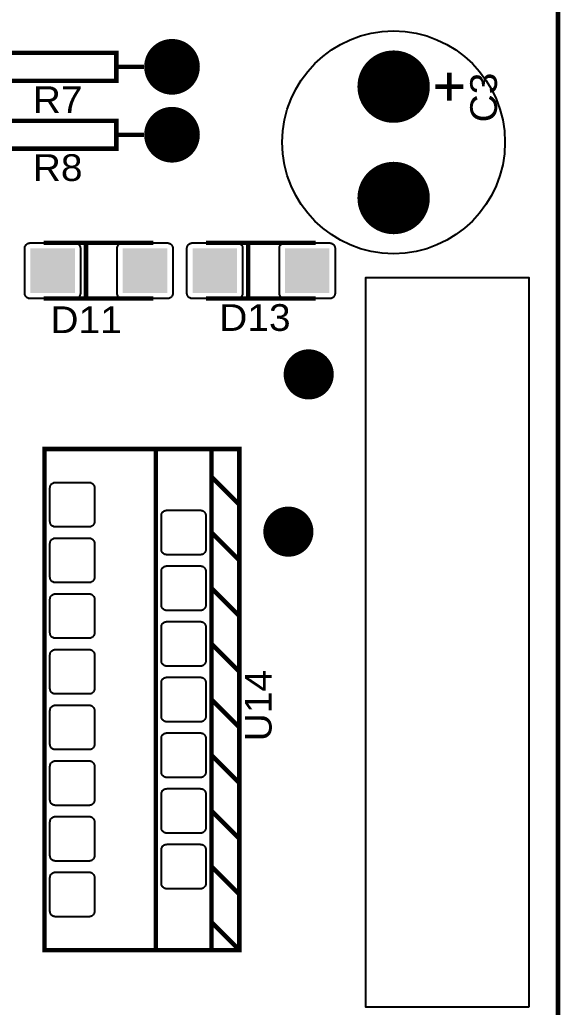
# Model space of a CAD drawing. Header units: inches. Extents: x 18.7 to 39.4, y 4.3 to 20.5.
# Drawn here: x 34.891 to 36.347, y 10.309 to 12.969 of the extents above; entities that cross this region are included whole.
import ezdxf

# ---------------------------------------------------------------- set-up
doc = ezdxf.new("R2010")
doc.units = ezdxf.units.IN
doc.header["$MEASUREMENT"] = 0
doc.styles.get("Standard").update_dxf_attribs({"font": 'arial.ttf'})

# ---------------------------------------------------------------- blocks, each defined once
blk = doc.blocks.new('RPAD')
blk.add_trace([(-0.5, -0.5), (-0.5, 0.5), (0.5, -0.5), (0.5, 0.5)])
blk = doc.blocks.new('EPAD')
at = {"const_width": 0.5}
blk.add_lwpolyline([(-0.25, 0, 1), (0.25, 0, 1)], format="xyb", close=True, dxfattribs=at)
blk = doc.blocks.new('NextionControl')
at = {"const_width": 0.012}
for points in [[(42.4411, 8.1801), (49.3033, 8.1801), (49.3033, 15.503), (42.4411, 15.503), (42.4411, 8.1801)], [(42.4411, 8.1801), (49.3033, 8.1801), (49.3033, 15.503), (42.4411, 15.503), (42.4411, 8.1801)], [(42.4411, 8.1801), (49.3033, 8.1801), (49.3033, 15.503), (42.4411, 15.503), (42.4411, 8.1801)], [(47.8133, 11.4145), (48.1133, 11.4145), (48.1133, 11.4895), (47.8133, 11.4895), (47.8133, 11.4145)], [(47.8133, 11.4145), (48.1133, 11.4145), (48.1133, 11.4895), (47.8133, 11.4895), (47.8133, 11.4145)], [(47.8133, 11.4145), (48.1133, 11.4145), (48.1133, 11.4895), (47.8133, 11.4895), (47.8133, 11.4145)], [(48.1883, 11.452), (48.1133, 11.452)], [(48.1883, 11.452), (48.1133, 11.452)], [(48.1883, 11.452), (48.1133, 11.452)], [(49.0104, 11.4361), (49.0104, 11.3611)], [(49.0104, 11.4361), (49.0104, 11.3611)], [(49.0104, 11.4361), (49.0104, 11.3611)], [(49.0479, 11.3986), (48.9729, 11.3986)], [(49.0479, 11.3986), (48.9729, 11.3986)], [(49.0479, 11.3986), (48.9729, 11.3986)], [(47.8133, 11.2315), (48.1133, 11.2315), (48.1133, 11.3065), (47.8133, 11.3065), (47.8133, 11.2315)], [(47.8133, 11.2315), (48.1133, 11.2315), (48.1133, 11.3065), (47.8133, 11.3065), (47.8133, 11.2315)], [(47.8133, 11.2315), (48.1133, 11.2315), (48.1133, 11.3065), (47.8133, 11.3065), (47.8133, 11.2315)], [(48.1883, 11.269), (48.1133, 11.269)], [(48.1883, 11.269), (48.1133, 11.269)], [(48.1883, 11.269), (48.1133, 11.269)], [(47.9176, 10.9776), (48.2131, 10.9776)], [(47.9176, 10.9776), (48.2131, 10.9776)], [(47.9176, 10.9776), (48.2131, 10.9776)], [(48.0316, 10.8276), (48.0316, 10.9776)], [(48.0316, 10.8276), (48.0316, 10.9776)], [(48.0316, 10.8276), (48.0316, 10.9776)], [(48.3546, 10.9776), (48.6501, 10.9776)], [(48.3546, 10.9776), (48.6501, 10.9776)], [(48.3546, 10.9776), (48.6501, 10.9776)], [(48.4686, 10.8276), (48.4686, 10.9776)], [(48.4686, 10.8276), (48.4686, 10.9776)], [(48.4686, 10.8276), (48.4686, 10.9776)], [(48.2131, 10.8276), (47.9176, 10.8276)], [(48.2131, 10.8276), (47.9176, 10.8276)], [(48.2131, 10.8276), (47.9176, 10.8276)], [(48.6501, 10.8276), (48.3546, 10.8276)], [(48.6501, 10.8276), (48.3546, 10.8276)], [(48.6501, 10.8276), (48.3546, 10.8276)], [(47.9196, 9.0725), (48.4446, 9.0725), (48.4446, 10.4225), (47.9196, 10.4225), (47.9196, 9.0725)], [(47.9196, 9.0725), (48.4446, 9.0725), (48.4446, 10.4225), (47.9196, 10.4225), (47.9196, 9.0725)], [(47.9196, 9.0725), (48.4446, 9.0725), (48.4446, 10.4225), (47.9196, 10.4225), (47.9196, 9.0725)], [(48.2196, 10.4225), (48.2196, 9.0725)], [(48.2196, 10.4225), (48.2196, 9.0725)], [(48.2196, 10.4225), (48.2196, 9.0725)], [(48.3696, 10.4225), (48.3696, 9.0725)], [(48.3696, 10.4225), (48.3696, 9.0725)], [(48.3696, 10.4225), (48.3696, 9.0725)], [(48.3696, 10.3475), (48.4446, 10.2725)], [(48.3696, 10.3475), (48.4446, 10.2725)], [(48.3696, 10.3475), (48.4446, 10.2725)], [(48.3696, 10.1975), (48.4446, 10.1225)], [(48.3696, 10.1975), (48.4446, 10.1225)], [(48.3696, 10.1975), (48.4446, 10.1225)], [(48.3696, 10.0475), (48.4446, 9.9725)], [(48.3696, 10.0475), (48.4446, 9.9725)], [(48.3696, 10.0475), (48.4446, 9.9725)], [(48.3696, 9.8975), (48.4446, 9.8225)], [(48.3696, 9.8975), (48.4446, 9.8225)], [(48.3696, 9.8975), (48.4446, 9.8225)], [(48.3696, 9.7475), (48.4446, 9.6725)], [(48.3696, 9.7475), (48.4446, 9.6725)], [(48.3696, 9.7475), (48.4446, 9.6725)], [(48.3696, 9.5975), (48.4446, 9.5225)], [(48.3696, 9.5975), (48.4446, 9.5225)], [(48.3696, 9.5975), (48.4446, 9.5225)], [(48.3696, 9.4475), (48.4446, 9.3725)], [(48.3696, 9.4475), (48.4446, 9.3725)], [(48.3696, 9.4475), (48.4446, 9.3725)], [(48.3696, 9.2975), (48.4446, 9.2225)], [(48.3696, 9.2975), (48.4446, 9.2225)], [(48.3696, 9.2975), (48.4446, 9.2225)], [(48.3696, 9.1475), (48.4446, 9.0725)], [(48.3696, 9.1475), (48.4446, 9.0725)], [(48.3696, 9.1475), (48.4446, 9.0725)]]:
    blk.add_lwpolyline(points, dxfattribs=at)
for points in [[(48.0016, 10.8276), (47.8816, 10.8276), (47.88, 10.8276), (47.8785, 10.8279), (47.877, 10.8282), (47.8757, 10.8287), (47.8743, 10.8294), (47.8731, 10.8301), (47.872, 10.8309), (47.8709, 10.8319), (47.8699, 10.833), (47.8691, 10.8341), (47.8683, 10.8354), (47.8677, 10.8367), (47.8672, 10.8381), (47.8669, 10.8395), (47.8666, 10.841), (47.8666, 10.8426), (47.8666, 10.9626), (47.8666, 10.9641), (47.8669, 10.9656), (47.8672, 10.9671), (47.8677, 10.9685), (47.8683, 10.9698), (47.8691, 10.971), (47.8699, 10.9722), (47.8709, 10.9732), (47.872, 10.9742), (47.8731, 10.9751), (47.8743, 10.9758), (47.8757, 10.9764), (47.877, 10.9769), (47.8785, 10.9773), (47.88, 10.9775), (47.8816, 10.9776), (48.0016, 10.9776), (48.0031, 10.9775), (48.0046, 10.9773), (48.0061, 10.9769), (48.0075, 10.9764), (48.0088, 10.9758), (48.01, 10.9751), (48.0112, 10.9742), (48.0122, 10.9732), (48.0132, 10.9722), (48.014, 10.971), (48.0148, 10.9698), (48.0154, 10.9685), (48.0159, 10.9671), (48.0163, 10.9656), (48.0165, 10.9641), (48.0166, 10.9626), (48.0166, 10.8426), (48.0165, 10.841), (48.0163, 10.8395), (48.0159, 10.8381), (48.0154, 10.8367), (48.0148, 10.8354), (48.014, 10.8341), (48.0132, 10.833), (48.0122, 10.8319), (48.0112, 10.8309), (48.01, 10.8301), (48.0088, 10.8294), (48.0075, 10.8287), (48.0061, 10.8282), (48.0046, 10.8279), (48.0031, 10.8276), (48.0016, 10.8276)], [(48.2506, 10.8276), (48.1306, 10.8276), (48.129, 10.8276), (48.1275, 10.8279), (48.126, 10.8282), (48.1247, 10.8287), (48.1233, 10.8294), (48.1221, 10.8301), (48.121, 10.8309), (48.1199, 10.8319), (48.1189, 10.833), (48.1181, 10.8341), (48.1173, 10.8354), (48.1167, 10.8367), (48.1162, 10.8381), (48.1159, 10.8395), (48.1156, 10.841), (48.1156, 10.8426), (48.1156, 10.9626), (48.1156, 10.9641), (48.1159, 10.9656), (48.1162, 10.9671), (48.1167, 10.9685), (48.1173, 10.9698), (48.1181, 10.971), (48.1189, 10.9722), (48.1199, 10.9732), (48.121, 10.9742), (48.1221, 10.9751), (48.1233, 10.9758), (48.1247, 10.9764), (48.126, 10.9769), (48.1275, 10.9773), (48.129, 10.9775), (48.1306, 10.9776), (48.2506, 10.9776), (48.2521, 10.9775), (48.2536, 10.9773), (48.2551, 10.9769), (48.2565, 10.9764), (48.2578, 10.9758), (48.259, 10.9751), (48.2602, 10.9742), (48.2612, 10.9732), (48.2622, 10.9722), (48.263, 10.971), (48.2638, 10.9698), (48.2644, 10.9685), (48.2649, 10.9671), (48.2653, 10.9656), (48.2655, 10.9641), (48.2656, 10.9626), (48.2656, 10.8426), (48.2655, 10.841), (48.2653, 10.8395), (48.2649, 10.8381), (48.2644, 10.8367), (48.2638, 10.8354), (48.263, 10.8341), (48.2622, 10.833), (48.2612, 10.8319), (48.2602, 10.8309), (48.259, 10.8301), (48.2578, 10.8294), (48.2565, 10.8287), (48.2551, 10.8282), (48.2536, 10.8279), (48.2521, 10.8276), (48.2506, 10.8276)], [(48.4386, 10.8276), (48.3186, 10.8276), (48.317, 10.8276), (48.3155, 10.8279), (48.3141, 10.8282), (48.3127, 10.8287), (48.3114, 10.8294), (48.3101, 10.8301), (48.309, 10.8309), (48.3079, 10.8319), (48.3069, 10.833), (48.3061, 10.8341), (48.3053, 10.8354), (48.3047, 10.8367), (48.3042, 10.8381), (48.3039, 10.8395), (48.3036, 10.841), (48.3036, 10.8426), (48.3036, 10.9626), (48.3036, 10.9641), (48.3039, 10.9656), (48.3042, 10.9671), (48.3047, 10.9685), (48.3053, 10.9698), (48.3061, 10.971), (48.3069, 10.9722), (48.3079, 10.9732), (48.309, 10.9742), (48.3101, 10.9751), (48.3114, 10.9758), (48.3127, 10.9764), (48.3141, 10.9769), (48.3155, 10.9773), (48.317, 10.9775), (48.3186, 10.9776), (48.4386, 10.9776), (48.4401, 10.9775), (48.4416, 10.9773), (48.4431, 10.9769), (48.4445, 10.9764), (48.4458, 10.9758), (48.447, 10.9751), (48.4482, 10.9742), (48.4492, 10.9732), (48.4502, 10.9722), (48.451, 10.971), (48.4518, 10.9698), (48.4524, 10.9685), (48.4529, 10.9671), (48.4533, 10.9656), (48.4535, 10.9641), (48.4536, 10.9626), (48.4536, 10.8426), (48.4535, 10.841), (48.4533, 10.8395), (48.4529, 10.8381), (48.4524, 10.8367), (48.4518, 10.8354), (48.451, 10.8341), (48.4502, 10.833), (48.4492, 10.8319), (48.4482, 10.8309), (48.447, 10.8301), (48.4458, 10.8294), (48.4445, 10.8287), (48.4431, 10.8282), (48.4416, 10.8279), (48.4401, 10.8276), (48.4386, 10.8276)], [(48.6876, 10.8276), (48.5676, 10.8276), (48.566, 10.8276), (48.5645, 10.8279), (48.5631, 10.8282), (48.5617, 10.8287), (48.5604, 10.8294), (48.5591, 10.8301), (48.558, 10.8309), (48.5569, 10.8319), (48.5559, 10.833), (48.5551, 10.8341), (48.5543, 10.8354), (48.5537, 10.8367), (48.5532, 10.8381), (48.5529, 10.8395), (48.5526, 10.841), (48.5526, 10.8426), (48.5526, 10.9626), (48.5526, 10.9641), (48.5529, 10.9656), (48.5532, 10.9671), (48.5537, 10.9685), (48.5543, 10.9698), (48.5551, 10.971), (48.5559, 10.9722), (48.5569, 10.9732), (48.558, 10.9742), (48.5591, 10.9751), (48.5604, 10.9758), (48.5617, 10.9764), (48.5631, 10.9769), (48.5645, 10.9773), (48.566, 10.9775), (48.5676, 10.9776), (48.6876, 10.9776), (48.6891, 10.9775), (48.6906, 10.9773), (48.6921, 10.9769), (48.6935, 10.9764), (48.6948, 10.9758), (48.696, 10.9751), (48.6972, 10.9742), (48.6982, 10.9732), (48.6992, 10.9722), (48.7, 10.971), (48.7008, 10.9698), (48.7014, 10.9685), (48.7019, 10.9671), (48.7023, 10.9656), (48.7025, 10.9641), (48.7026, 10.9626), (48.7026, 10.8426), (48.7025, 10.841), (48.7023, 10.8395), (48.7019, 10.8381), (48.7014, 10.8367), (48.7008, 10.8354), (48.7, 10.8341), (48.6992, 10.833), (48.6982, 10.8319), (48.6972, 10.8309), (48.696, 10.8301), (48.6948, 10.8294), (48.6935, 10.8287), (48.6921, 10.8282), (48.6906, 10.8279), (48.6891, 10.8276), (48.6876, 10.8276)], [(48.0546, 10.3175), (48.0546, 10.2275), (48.0546, 10.2259), (48.0543, 10.2244), (48.054, 10.2229), (48.0535, 10.2216), (48.0529, 10.2202), (48.0521, 10.219), (48.0513, 10.2178), (48.0503, 10.2168), (48.0492, 10.2158), (48.0481, 10.215), (48.0469, 10.2142), (48.0455, 10.2136), (48.0442, 10.2131), (48.0427, 10.2128), (48.0412, 10.2125), (48.0396, 10.2125), (47.9496, 10.2125), (47.9481, 10.2125), (47.9466, 10.2128), (47.9451, 10.2131), (47.9437, 10.2136), (47.9424, 10.2142), (47.9412, 10.215), (47.94, 10.2158), (47.939, 10.2168), (47.938, 10.2178), (47.9372, 10.219), (47.9364, 10.2202), (47.9358, 10.2216), (47.9353, 10.2229), (47.9349, 10.2244), (47.9347, 10.2259), (47.9346, 10.2275), (47.9346, 10.3175), (47.9347, 10.319), (47.9349, 10.3205), (47.9353, 10.322), (47.9358, 10.3234), (47.9364, 10.3247), (47.9372, 10.3259), (47.938, 10.3271), (47.939, 10.3281), (47.94, 10.3291), (47.9412, 10.3299), (47.9424, 10.3307), (47.9437, 10.3313), (47.9451, 10.3318), (47.9466, 10.3322), (47.9481, 10.3324), (47.9496, 10.3325), (48.0396, 10.3325), (48.0412, 10.3324), (48.0427, 10.3322), (48.0442, 10.3318), (48.0455, 10.3313), (48.0469, 10.3307), (48.0481, 10.3299), (48.0492, 10.3291), (48.0503, 10.3281), (48.0513, 10.3271), (48.0521, 10.3259), (48.0529, 10.3247), (48.0535, 10.3234), (48.054, 10.322), (48.0543, 10.3205), (48.0546, 10.319), (48.0546, 10.3175)], [(48.3546, 10.2425), (48.3546, 10.1525), (48.3546, 10.1509), (48.3543, 10.1494), (48.354, 10.1479), (48.3535, 10.1466), (48.3529, 10.1452), (48.3521, 10.144), (48.3513, 10.1428), (48.3503, 10.1418), (48.3492, 10.1408), (48.3481, 10.14), (48.3469, 10.1392), (48.3455, 10.1386), (48.3442, 10.1381), (48.3427, 10.1378), (48.3412, 10.1375), (48.3396, 10.1375), (48.2496, 10.1375), (48.2481, 10.1375), (48.2466, 10.1378), (48.2451, 10.1381), (48.2437, 10.1386), (48.2424, 10.1392), (48.2412, 10.14), (48.24, 10.1408), (48.239, 10.1418), (48.238, 10.1428), (48.2372, 10.144), (48.2364, 10.1452), (48.2358, 10.1466), (48.2353, 10.1479), (48.2349, 10.1494), (48.2347, 10.1509), (48.2346, 10.1525), (48.2346, 10.2425), (48.2347, 10.244), (48.2349, 10.2455), (48.2353, 10.247), (48.2358, 10.2484), (48.2364, 10.2497), (48.2372, 10.2509), (48.238, 10.2521), (48.239, 10.2531), (48.24, 10.2541), (48.2412, 10.2549), (48.2424, 10.2557), (48.2437, 10.2563), (48.2451, 10.2568), (48.2466, 10.2572), (48.2481, 10.2574), (48.2496, 10.2575), (48.3396, 10.2575), (48.3412, 10.2574), (48.3427, 10.2572), (48.3442, 10.2568), (48.3455, 10.2563), (48.3469, 10.2557), (48.3481, 10.2549), (48.3492, 10.2541), (48.3503, 10.2531), (48.3513, 10.2521), (48.3521, 10.2509), (48.3529, 10.2497), (48.3535, 10.2484), (48.354, 10.247), (48.3543, 10.2455), (48.3546, 10.244), (48.3546, 10.2425)], [(48.0546, 10.1675), (48.0546, 10.0775), (48.0546, 10.0759), (48.0543, 10.0744), (48.054, 10.0729), (48.0535, 10.0716), (48.0529, 10.0702), (48.0521, 10.069), (48.0513, 10.0678), (48.0503, 10.0668), (48.0492, 10.0658), (48.0481, 10.065), (48.0469, 10.0642), (48.0455, 10.0636), (48.0442, 10.0631), (48.0427, 10.0628), (48.0412, 10.0625), (48.0396, 10.0625), (47.9496, 10.0625), (47.9481, 10.0625), (47.9466, 10.0628), (47.9451, 10.0631), (47.9437, 10.0636), (47.9424, 10.0642), (47.9412, 10.065), (47.94, 10.0658), (47.939, 10.0668), (47.938, 10.0678), (47.9372, 10.069), (47.9364, 10.0702), (47.9358, 10.0716), (47.9353, 10.0729), (47.9349, 10.0744), (47.9347, 10.0759), (47.9346, 10.0775), (47.9346, 10.1675), (47.9347, 10.169), (47.9349, 10.1705), (47.9353, 10.172), (47.9358, 10.1734), (47.9364, 10.1747), (47.9372, 10.1759), (47.938, 10.1771), (47.939, 10.1781), (47.94, 10.1791), (47.9412, 10.1799), (47.9424, 10.1807), (47.9437, 10.1813), (47.9451, 10.1818), (47.9466, 10.1822), (47.9481, 10.1824), (47.9496, 10.1825), (48.0396, 10.1825), (48.0412, 10.1824), (48.0427, 10.1822), (48.0442, 10.1818), (48.0455, 10.1813), (48.0469, 10.1807), (48.0481, 10.1799), (48.0492, 10.1791), (48.0503, 10.1781), (48.0513, 10.1771), (48.0521, 10.1759), (48.0529, 10.1747), (48.0535, 10.1734), (48.054, 10.172), (48.0543, 10.1705), (48.0546, 10.169), (48.0546, 10.1675)], [(48.3546, 10.0925), (48.3546, 10.0025), (48.3546, 10.0009), (48.3543, 9.9994), (48.354, 9.9979), (48.3535, 9.9966), (48.3529, 9.9952), (48.3521, 9.994), (48.3513, 9.9928), (48.3503, 9.9918), (48.3492, 9.9908), (48.3481, 9.99), (48.3469, 9.9892), (48.3455, 9.9886), (48.3442, 9.9881), (48.3427, 9.9878), (48.3412, 9.9875), (48.3396, 9.9875), (48.2496, 9.9875), (48.2481, 9.9875), (48.2466, 9.9878), (48.2451, 9.9881), (48.2437, 9.9886), (48.2424, 9.9892), (48.2412, 9.99), (48.24, 9.9908), (48.239, 9.9918), (48.238, 9.9928), (48.2372, 9.994), (48.2364, 9.9952), (48.2358, 9.9966), (48.2353, 9.9979), (48.2349, 9.9994), (48.2347, 10.0009), (48.2346, 10.0025), (48.2346, 10.0925), (48.2347, 10.094), (48.2349, 10.0955), (48.2353, 10.097), (48.2358, 10.0984), (48.2364, 10.0997), (48.2372, 10.1009), (48.238, 10.1021), (48.239, 10.1031), (48.24, 10.1041), (48.2412, 10.1049), (48.2424, 10.1057), (48.2437, 10.1063), (48.2451, 10.1068), (48.2466, 10.1072), (48.2481, 10.1074), (48.2496, 10.1075), (48.3396, 10.1075), (48.3412, 10.1074), (48.3427, 10.1072), (48.3442, 10.1068), (48.3455, 10.1063), (48.3469, 10.1057), (48.3481, 10.1049), (48.3492, 10.1041), (48.3503, 10.1031), (48.3513, 10.1021), (48.3521, 10.1009), (48.3529, 10.0997), (48.3535, 10.0984), (48.354, 10.097), (48.3543, 10.0955), (48.3546, 10.094), (48.3546, 10.0925)], [(48.0546, 10.0175), (48.0546, 9.9275), (48.0546, 9.9259), (48.0543, 9.9244), (48.054, 9.9229), (48.0535, 9.9216), (48.0529, 9.9202), (48.0521, 9.919), (48.0513, 9.9178), (48.0503, 9.9168), (48.0492, 9.9158), (48.0481, 9.915), (48.0469, 9.9142), (48.0455, 9.9136), (48.0442, 9.9131), (48.0427, 9.9128), (48.0412, 9.9125), (48.0396, 9.9125), (47.9496, 9.9125), (47.9481, 9.9125), (47.9466, 9.9128), (47.9451, 9.9131), (47.9437, 9.9136), (47.9424, 9.9142), (47.9412, 9.915), (47.94, 9.9158), (47.939, 9.9168), (47.938, 9.9178), (47.9372, 9.919), (47.9364, 9.9202), (47.9358, 9.9216), (47.9353, 9.9229), (47.9349, 9.9244), (47.9347, 9.9259), (47.9346, 9.9275), (47.9346, 10.0175), (47.9347, 10.019), (47.9349, 10.0205), (47.9353, 10.022), (47.9358, 10.0234), (47.9364, 10.0247), (47.9372, 10.0259), (47.938, 10.0271), (47.939, 10.0281), (47.94, 10.0291), (47.9412, 10.0299), (47.9424, 10.0307), (47.9437, 10.0313), (47.9451, 10.0318), (47.9466, 10.0322), (47.9481, 10.0324), (47.9496, 10.0325), (48.0396, 10.0325), (48.0412, 10.0324), (48.0427, 10.0322), (48.0442, 10.0318), (48.0455, 10.0313), (48.0469, 10.0307), (48.0481, 10.0299), (48.0492, 10.0291), (48.0503, 10.0281), (48.0513, 10.0271), (48.0521, 10.0259), (48.0529, 10.0247), (48.0535, 10.0234), (48.054, 10.022), (48.0543, 10.0205), (48.0546, 10.019), (48.0546, 10.0175)], [(48.3546, 9.9425), (48.3546, 9.8525), (48.3546, 9.8509), (48.3543, 9.8494), (48.354, 9.8479), (48.3535, 9.8466), (48.3529, 9.8452), (48.3521, 9.844), (48.3513, 9.8428), (48.3503, 9.8418), (48.3492, 9.8408), (48.3481, 9.84), (48.3469, 9.8392), (48.3455, 9.8386), (48.3442, 9.8381), (48.3427, 9.8378), (48.3412, 9.8375), (48.3396, 9.8375), (48.2496, 9.8375), (48.2481, 9.8375), (48.2466, 9.8378), (48.2451, 9.8381), (48.2437, 9.8386), (48.2424, 9.8392), (48.2412, 9.84), (48.24, 9.8408), (48.239, 9.8418), (48.238, 9.8428), (48.2372, 9.844), (48.2364, 9.8452), (48.2358, 9.8466), (48.2353, 9.8479), (48.2349, 9.8494), (48.2347, 9.8509), (48.2346, 9.8525), (48.2346, 9.9425), (48.2347, 9.944), (48.2349, 9.9455), (48.2353, 9.947), (48.2358, 9.9484), (48.2364, 9.9497), (48.2372, 9.9509), (48.238, 9.9521), (48.239, 9.9531), (48.24, 9.9541), (48.2412, 9.9549), (48.2424, 9.9557), (48.2437, 9.9563), (48.2451, 9.9568), (48.2466, 9.9572), (48.2481, 9.9574), (48.2496, 9.9575), (48.3396, 9.9575), (48.3412, 9.9574), (48.3427, 9.9572), (48.3442, 9.9568), (48.3455, 9.9563), (48.3469, 9.9557), (48.3481, 9.9549), (48.3492, 9.9541), (48.3503, 9.9531), (48.3513, 9.9521), (48.3521, 9.9509), (48.3529, 9.9497), (48.3535, 9.9484), (48.354, 9.947), (48.3543, 9.9455), (48.3546, 9.944), (48.3546, 9.9425)], [(48.0546, 9.8675), (48.0546, 9.7775), (48.0546, 9.7759), (48.0543, 9.7744), (48.054, 9.7729), (48.0535, 9.7716), (48.0529, 9.7702), (48.0521, 9.769), (48.0513, 9.7678), (48.0503, 9.7668), (48.0492, 9.7658), (48.0481, 9.765), (48.0469, 9.7642), (48.0455, 9.7636), (48.0442, 9.7631), (48.0427, 9.7628), (48.0412, 9.7625), (48.0396, 9.7625), (47.9496, 9.7625), (47.9481, 9.7625), (47.9466, 9.7628), (47.9451, 9.7631), (47.9437, 9.7636), (47.9424, 9.7642), (47.9412, 9.765), (47.94, 9.7658), (47.939, 9.7668), (47.938, 9.7678), (47.9372, 9.769), (47.9364, 9.7702), (47.9358, 9.7716), (47.9353, 9.7729), (47.9349, 9.7744), (47.9347, 9.7759), (47.9346, 9.7775), (47.9346, 9.8675), (47.9347, 9.869), (47.9349, 9.8705), (47.9353, 9.872), (47.9358, 9.8734), (47.9364, 9.8747), (47.9372, 9.8759), (47.938, 9.8771), (47.939, 9.8781), (47.94, 9.8791), (47.9412, 9.8799), (47.9424, 9.8807), (47.9437, 9.8813), (47.9451, 9.8818), (47.9466, 9.8822), (47.9481, 9.8824), (47.9496, 9.8825), (48.0396, 9.8825), (48.0412, 9.8824), (48.0427, 9.8822), (48.0442, 9.8818), (48.0455, 9.8813), (48.0469, 9.8807), (48.0481, 9.8799), (48.0492, 9.8791), (48.0503, 9.8781), (48.0513, 9.8771), (48.0521, 9.8759), (48.0529, 9.8747), (48.0535, 9.8734), (48.054, 9.872), (48.0543, 9.8705), (48.0546, 9.869), (48.0546, 9.8675)], [(48.3546, 9.7925), (48.3546, 9.7025), (48.3546, 9.7009), (48.3543, 9.6994), (48.354, 9.6979), (48.3535, 9.6966), (48.3529, 9.6952), (48.3521, 9.694), (48.3513, 9.6928), (48.3503, 9.6918), (48.3492, 9.6908), (48.3481, 9.69), (48.3469, 9.6892), (48.3455, 9.6886), (48.3442, 9.6881), (48.3427, 9.6878), (48.3412, 9.6875), (48.3396, 9.6875), (48.2496, 9.6875), (48.2481, 9.6875), (48.2466, 9.6878), (48.2451, 9.6881), (48.2437, 9.6886), (48.2424, 9.6892), (48.2412, 9.69), (48.24, 9.6908), (48.239, 9.6918), (48.238, 9.6928), (48.2372, 9.694), (48.2364, 9.6952), (48.2358, 9.6966), (48.2353, 9.6979), (48.2349, 9.6994), (48.2347, 9.7009), (48.2346, 9.7025), (48.2346, 9.7925), (48.2347, 9.794), (48.2349, 9.7955), (48.2353, 9.797), (48.2358, 9.7984), (48.2364, 9.7997), (48.2372, 9.8009), (48.238, 9.8021), (48.239, 9.8031), (48.24, 9.8041), (48.2412, 9.8049), (48.2424, 9.8057), (48.2437, 9.8063), (48.2451, 9.8068), (48.2466, 9.8072), (48.2481, 9.8074), (48.2496, 9.8075), (48.3396, 9.8075), (48.3412, 9.8074), (48.3427, 9.8072), (48.3442, 9.8068), (48.3455, 9.8063), (48.3469, 9.8057), (48.3481, 9.8049), (48.3492, 9.8041), (48.3503, 9.8031), (48.3513, 9.8021), (48.3521, 9.8009), (48.3529, 9.7997), (48.3535, 9.7984), (48.354, 9.797), (48.3543, 9.7955), (48.3546, 9.794), (48.3546, 9.7925)], [(48.0546, 9.7175), (48.0546, 9.6275), (48.0546, 9.6259), (48.0543, 9.6244), (48.054, 9.6229), (48.0535, 9.6216), (48.0529, 9.6202), (48.0521, 9.619), (48.0513, 9.6178), (48.0503, 9.6168), (48.0492, 9.6158), (48.0481, 9.615), (48.0469, 9.6142), (48.0455, 9.6136), (48.0442, 9.6131), (48.0427, 9.6128), (48.0412, 9.6125), (48.0396, 9.6125), (47.9496, 9.6125), (47.9481, 9.6125), (47.9466, 9.6128), (47.9451, 9.6131), (47.9437, 9.6136), (47.9424, 9.6142), (47.9412, 9.615), (47.94, 9.6158), (47.939, 9.6168), (47.938, 9.6178), (47.9372, 9.619), (47.9364, 9.6202), (47.9358, 9.6216), (47.9353, 9.6229), (47.9349, 9.6244), (47.9347, 9.6259), (47.9346, 9.6275), (47.9346, 9.7175), (47.9347, 9.719), (47.9349, 9.7205), (47.9353, 9.722), (47.9358, 9.7234), (47.9364, 9.7247), (47.9372, 9.7259), (47.938, 9.7271), (47.939, 9.7281), (47.94, 9.7291), (47.9412, 9.7299), (47.9424, 9.7307), (47.9437, 9.7313), (47.9451, 9.7318), (47.9466, 9.7322), (47.9481, 9.7324), (47.9496, 9.7325), (48.0396, 9.7325), (48.0412, 9.7324), (48.0427, 9.7322), (48.0442, 9.7318), (48.0455, 9.7313), (48.0469, 9.7307), (48.0481, 9.7299), (48.0492, 9.7291), (48.0503, 9.7281), (48.0513, 9.7271), (48.0521, 9.7259), (48.0529, 9.7247), (48.0535, 9.7234), (48.054, 9.722), (48.0543, 9.7205), (48.0546, 9.719), (48.0546, 9.7175)], [(48.3546, 9.6425), (48.3546, 9.5525), (48.3546, 9.5509), (48.3543, 9.5494), (48.354, 9.5479), (48.3535, 9.5466), (48.3529, 9.5452), (48.3521, 9.544), (48.3513, 9.5428), (48.3503, 9.5418), (48.3492, 9.5408), (48.3481, 9.54), (48.3469, 9.5392), (48.3455, 9.5386), (48.3442, 9.5381), (48.3427, 9.5378), (48.3412, 9.5375), (48.3396, 9.5375), (48.2496, 9.5375), (48.2481, 9.5375), (48.2466, 9.5378), (48.2451, 9.5381), (48.2437, 9.5386), (48.2424, 9.5392), (48.2412, 9.54), (48.24, 9.5408), (48.239, 9.5418), (48.238, 9.5428), (48.2372, 9.544), (48.2364, 9.5452), (48.2358, 9.5466), (48.2353, 9.5479), (48.2349, 9.5494), (48.2347, 9.5509), (48.2346, 9.5525), (48.2346, 9.6425), (48.2347, 9.644), (48.2349, 9.6455), (48.2353, 9.647), (48.2358, 9.6484), (48.2364, 9.6497), (48.2372, 9.6509), (48.238, 9.6521), (48.239, 9.6531), (48.24, 9.6541), (48.2412, 9.6549), (48.2424, 9.6557), (48.2437, 9.6563), (48.2451, 9.6568), (48.2466, 9.6572), (48.2481, 9.6574), (48.2496, 9.6575), (48.3396, 9.6575), (48.3412, 9.6574), (48.3427, 9.6572), (48.3442, 9.6568), (48.3455, 9.6563), (48.3469, 9.6557), (48.3481, 9.6549), (48.3492, 9.6541), (48.3503, 9.6531), (48.3513, 9.6521), (48.3521, 9.6509), (48.3529, 9.6497), (48.3535, 9.6484), (48.354, 9.647), (48.3543, 9.6455), (48.3546, 9.644), (48.3546, 9.6425)], [(48.0546, 9.5675), (48.0546, 9.4775), (48.0546, 9.4759), (48.0543, 9.4744), (48.054, 9.4729), (48.0535, 9.4716), (48.0529, 9.4702), (48.0521, 9.469), (48.0513, 9.4678), (48.0503, 9.4668), (48.0492, 9.4658), (48.0481, 9.465), (48.0469, 9.4642), (48.0455, 9.4636), (48.0442, 9.4631), (48.0427, 9.4628), (48.0412, 9.4625), (48.0396, 9.4625), (47.9496, 9.4625), (47.9481, 9.4625), (47.9466, 9.4628), (47.9451, 9.4631), (47.9437, 9.4636), (47.9424, 9.4642), (47.9412, 9.465), (47.94, 9.4658), (47.939, 9.4668), (47.938, 9.4678), (47.9372, 9.469), (47.9364, 9.4702), (47.9358, 9.4716), (47.9353, 9.4729), (47.9349, 9.4744), (47.9347, 9.4759), (47.9346, 9.4775), (47.9346, 9.5675), (47.9347, 9.569), (47.9349, 9.5705), (47.9353, 9.572), (47.9358, 9.5734), (47.9364, 9.5747), (47.9372, 9.5759), (47.938, 9.5771), (47.939, 9.5781), (47.94, 9.5791), (47.9412, 9.5799), (47.9424, 9.5807), (47.9437, 9.5813), (47.9451, 9.5818), (47.9466, 9.5822), (47.9481, 9.5824), (47.9496, 9.5825), (48.0396, 9.5825), (48.0412, 9.5824), (48.0427, 9.5822), (48.0442, 9.5818), (48.0455, 9.5813), (48.0469, 9.5807), (48.0481, 9.5799), (48.0492, 9.5791), (48.0503, 9.5781), (48.0513, 9.5771), (48.0521, 9.5759), (48.0529, 9.5747), (48.0535, 9.5734), (48.054, 9.572), (48.0543, 9.5705), (48.0546, 9.569), (48.0546, 9.5675)], [(48.3546, 9.4925), (48.3546, 9.4025), (48.3546, 9.4009), (48.3543, 9.3994), (48.354, 9.3979), (48.3535, 9.3966), (48.3529, 9.3952), (48.3521, 9.394), (48.3513, 9.3928), (48.3503, 9.3918), (48.3492, 9.3908), (48.3481, 9.39), (48.3469, 9.3892), (48.3455, 9.3886), (48.3442, 9.3881), (48.3427, 9.3878), (48.3412, 9.3875), (48.3396, 9.3875), (48.2496, 9.3875), (48.2481, 9.3875), (48.2466, 9.3878), (48.2451, 9.3881), (48.2437, 9.3886), (48.2424, 9.3892), (48.2412, 9.39), (48.24, 9.3908), (48.239, 9.3918), (48.238, 9.3928), (48.2372, 9.394), (48.2364, 9.3952), (48.2358, 9.3966), (48.2353, 9.3979), (48.2349, 9.3994), (48.2347, 9.4009), (48.2346, 9.4025), (48.2346, 9.4925), (48.2347, 9.494), (48.2349, 9.4955), (48.2353, 9.497), (48.2358, 9.4984), (48.2364, 9.4997), (48.2372, 9.5009), (48.238, 9.5021), (48.239, 9.5031), (48.24, 9.5041), (48.2412, 9.5049), (48.2424, 9.5057), (48.2437, 9.5063), (48.2451, 9.5068), (48.2466, 9.5072), (48.2481, 9.5074), (48.2496, 9.5075), (48.3396, 9.5075), (48.3412, 9.5074), (48.3427, 9.5072), (48.3442, 9.5068), (48.3455, 9.5063), (48.3469, 9.5057), (48.3481, 9.5049), (48.3492, 9.5041), (48.3503, 9.5031), (48.3513, 9.5021), (48.3521, 9.5009), (48.3529, 9.4997), (48.3535, 9.4984), (48.354, 9.497), (48.3543, 9.4955), (48.3546, 9.494), (48.3546, 9.4925)], [(48.0546, 9.4175), (48.0546, 9.3275), (48.0546, 9.3259), (48.0543, 9.3244), (48.054, 9.3229), (48.0535, 9.3216), (48.0529, 9.3202), (48.0521, 9.319), (48.0513, 9.3178), (48.0503, 9.3168), (48.0492, 9.3158), (48.0481, 9.315), (48.0469, 9.3142), (48.0455, 9.3136), (48.0442, 9.3131), (48.0427, 9.3128), (48.0412, 9.3125), (48.0396, 9.3125), (47.9496, 9.3125), (47.9481, 9.3125), (47.9466, 9.3128), (47.9451, 9.3131), (47.9437, 9.3136), (47.9424, 9.3142), (47.9412, 9.315), (47.94, 9.3158), (47.939, 9.3168), (47.938, 9.3178), (47.9372, 9.319), (47.9364, 9.3202), (47.9358, 9.3216), (47.9353, 9.3229), (47.9349, 9.3244), (47.9347, 9.3259), (47.9346, 9.3275), (47.9346, 9.4175), (47.9347, 9.419), (47.9349, 9.4205), (47.9353, 9.422), (47.9358, 9.4234), (47.9364, 9.4247), (47.9372, 9.4259), (47.938, 9.4271), (47.939, 9.4281), (47.94, 9.4291), (47.9412, 9.4299), (47.9424, 9.4307), (47.9437, 9.4313), (47.9451, 9.4318), (47.9466, 9.4322), (47.9481, 9.4324), (47.9496, 9.4325), (48.0396, 9.4325), (48.0412, 9.4324), (48.0427, 9.4322), (48.0442, 9.4318), (48.0455, 9.4313), (48.0469, 9.4307), (48.0481, 9.4299), (48.0492, 9.4291), (48.0503, 9.4281), (48.0513, 9.4271), (48.0521, 9.4259), (48.0529, 9.4247), (48.0535, 9.4234), (48.054, 9.422), (48.0543, 9.4205), (48.0546, 9.419), (48.0546, 9.4175)], [(48.3546, 9.3425), (48.3546, 9.2525), (48.3546, 9.2509), (48.3543, 9.2494), (48.354, 9.2479), (48.3535, 9.2466), (48.3529, 9.2452), (48.3521, 9.244), (48.3513, 9.2428), (48.3503, 9.2418), (48.3492, 9.2408), (48.3481, 9.24), (48.3469, 9.2392), (48.3455, 9.2386), (48.3442, 9.2381), (48.3427, 9.2378), (48.3412, 9.2375), (48.3396, 9.2375), (48.2496, 9.2375), (48.2481, 9.2375), (48.2466, 9.2378), (48.2451, 9.2381), (48.2437, 9.2386), (48.2424, 9.2392), (48.2412, 9.24), (48.24, 9.2408), (48.239, 9.2418), (48.238, 9.2428), (48.2372, 9.244), (48.2364, 9.2452), (48.2358, 9.2466), (48.2353, 9.2479), (48.2349, 9.2494), (48.2347, 9.2509), (48.2346, 9.2525), (48.2346, 9.3425), (48.2347, 9.344), (48.2349, 9.3455), (48.2353, 9.347), (48.2358, 9.3484), (48.2364, 9.3497), (48.2372, 9.3509), (48.238, 9.3521), (48.239, 9.3531), (48.24, 9.3541), (48.2412, 9.3549), (48.2424, 9.3557), (48.2437, 9.3563), (48.2451, 9.3568), (48.2466, 9.3572), (48.2481, 9.3574), (48.2496, 9.3575), (48.3396, 9.3575), (48.3412, 9.3574), (48.3427, 9.3572), (48.3442, 9.3568), (48.3455, 9.3563), (48.3469, 9.3557), (48.3481, 9.3549), (48.3492, 9.3541), (48.3503, 9.3531), (48.3513, 9.3521), (48.3521, 9.3509), (48.3529, 9.3497), (48.3535, 9.3484), (48.354, 9.347), (48.3543, 9.3455), (48.3546, 9.344), (48.3546, 9.3425)], [(48.0546, 9.2675), (48.0546, 9.1775), (48.0546, 9.1759), (48.0543, 9.1744), (48.054, 9.1729), (48.0535, 9.1716), (48.0529, 9.1702), (48.0521, 9.169), (48.0513, 9.1678), (48.0503, 9.1668), (48.0492, 9.1658), (48.0481, 9.165), (48.0469, 9.1642), (48.0455, 9.1636), (48.0442, 9.1631), (48.0427, 9.1628), (48.0412, 9.1625), (48.0396, 9.1625), (47.9496, 9.1625), (47.9481, 9.1625), (47.9466, 9.1628), (47.9451, 9.1631), (47.9437, 9.1636), (47.9424, 9.1642), (47.9412, 9.165), (47.94, 9.1658), (47.939, 9.1668), (47.938, 9.1678), (47.9372, 9.169), (47.9364, 9.1702), (47.9358, 9.1716), (47.9353, 9.1729), (47.9349, 9.1744), (47.9347, 9.1759), (47.9346, 9.1775), (47.9346, 9.2675), (47.9347, 9.269), (47.9349, 9.2705), (47.9353, 9.272), (47.9358, 9.2734), (47.9364, 9.2747), (47.9372, 9.2759), (47.938, 9.2771), (47.939, 9.2781), (47.94, 9.2791), (47.9412, 9.2799), (47.9424, 9.2807), (47.9437, 9.2813), (47.9451, 9.2818), (47.9466, 9.2822), (47.9481, 9.2824), (47.9496, 9.2825), (48.0396, 9.2825), (48.0412, 9.2824), (48.0427, 9.2822), (48.0442, 9.2818), (48.0455, 9.2813), (48.0469, 9.2807), (48.0481, 9.2799), (48.0492, 9.2791), (48.0503, 9.2781), (48.0513, 9.2771), (48.0521, 9.2759), (48.0529, 9.2747), (48.0535, 9.2734), (48.054, 9.272), (48.0543, 9.2705), (48.0546, 9.269), (48.0546, 9.2675)]]:
    blk.add_lwpolyline(points, close=True)
blk.add_lwpolyline([(49.2259, 8.9195), (49.2259, 10.8837), (48.7842, 10.8837), (48.7842, 8.9195), (49.2259, 8.9195)])
blk.add_circle((48.8604, 11.2486), 0.3)
blk.add_circle((48.8604, 11.2486), 0.3)
blk.add_circle((48.8604, 11.2486), 0.3)
at = {"zscale": 1.5}
for p, xscale, yscale in [((48.2633, 11.452), 0.15, 0.15), ((48.8604, 11.3986), 0.195, 0.195), ((48.2633, 11.269), 0.15, 0.15), ((48.8604, 11.0986), 0.195, 0.195), ((48.6316, 10.6234), 0.135, 0.135), ((48.5769, 10.1998), 0.135, 0.135)]:
    blk.add_blockref('EPAD', p, dxfattribs=dict(at, xscale=xscale, yscale=yscale))
at = {"xscale": 0.12, "yscale": 0.12, "zscale": 1.5, "rotation": 180}
for p in [(47.9416, 10.9026), (48.1906, 10.9026), (48.3786, 10.9026), (48.6276, 10.9026)]:
    blk.add_blockref('RPAD', p, dxfattribs=at)
at = {"width": 1.041667}
for s, p in [('C3', (49.1387, 11.3023)), ('C3', (49.1387, 11.3023)), ('C3', (49.1387, 11.3023)), ('U14', (48.5316, 9.635)), ('U14', (48.5316, 9.635)), ('U14', (48.5316, 9.635))]:
    blk.add_text(s, height=0.072, rotation=90, dxfattribs=at).set_placement(p)
for s, p in [('R7', (47.8883, 11.3275)), ('R7', (47.8883, 11.3275)), ('R7', (47.8883, 11.3275)), ('R8', (47.8883, 11.1445)), ('R8', (47.8883, 11.1445)), ('R8', (47.8883, 11.1445)), ('D11', (47.9358, 10.7347)), ('D11', (47.9358, 10.7347)), ('D11', (47.9358, 10.7347)), ('D13', (48.3906, 10.7406)), ('D13', (48.3906, 10.7406)), ('D13', (48.3906, 10.7406))]:
    blk.add_text(s, height=0.072, dxfattribs=at).set_placement(p)

msp = doc.modelspace()

# ---------------------------------------------------------------- block references
msp.add_blockref('NextionControl', (-12.9621, 1.3904))

doc.saveas('drawing.dxf')
